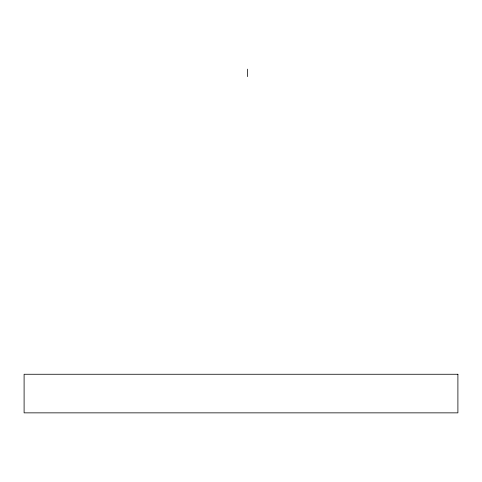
<?xml version="1.0" encoding="UTF-8"?>
<svg xmlns="http://www.w3.org/2000/svg" width="482" height="482" viewBox="0 0 482 482"><rect width="100%" height="100%" fill="white"/><g stroke="black" fill="none" stroke-linecap="round" stroke-linejoin="round"><path stroke-width="0.72" d="M247.507 69.143L247.507 76.626M457.9 374.261L24.1 374.261L24.1 412.857L457.9 412.857L457.9 374.261"/></g></svg>
